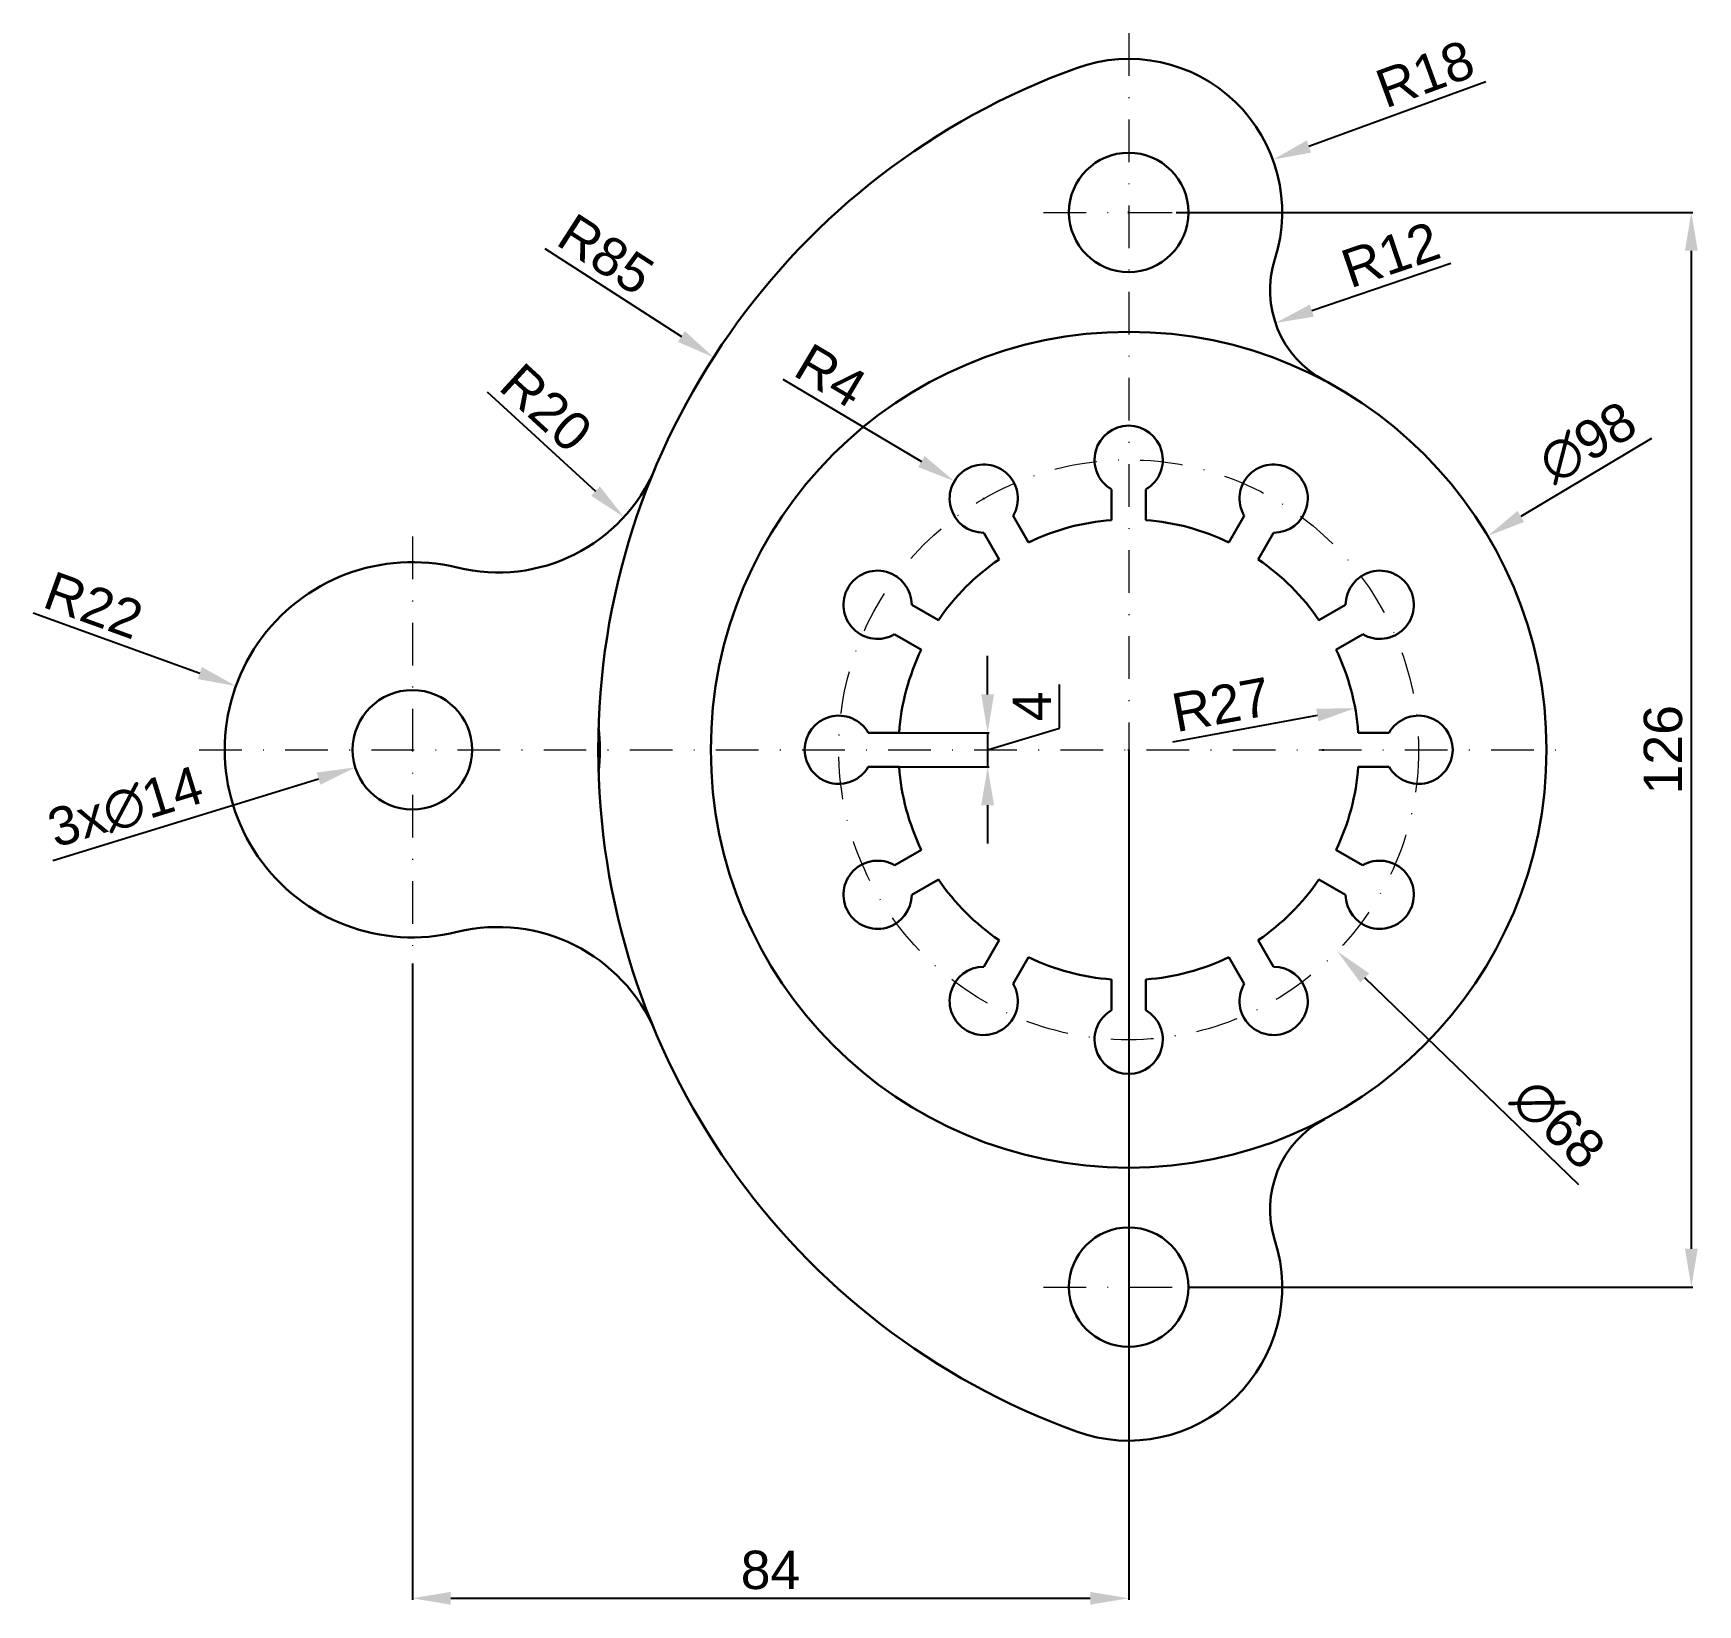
# Model space of a CAD drawing. Header units: inches. Extents: x -128 to 67, y -100 to 84.
import ezdxf

# ---------------------------------------------------------------- set-up
doc = ezdxf.new("R2010")
doc.units = ezdxf.units.IN
doc.header["$LTSCALE"] = 10
doc.header["$MEASUREMENT"] = 0
doc.linetypes.add('DASHDOT', pattern=[1, 0.5, -0.25, 0, -0.25])
doc.layers.add('BLU', color=5, linetype='Continuous', lineweight=30)
doc.layers.add('RED', color=1, linetype='DASHDOT', lineweight=20)
doc.styles.add('4.5', font='arial.ttf')
doc.dimstyles.new('Cote 4.5', dxfattribs={"dimtxt": 4.5, "dimasz": 4.5, "dimexe": 0.18, "dimexo": 0.06, "dimgap": 1, "dimtad": 1, "dimdec": 0, "dimzin": 0, "dimdsep": 46, "dimtxsty": '4.5', "dimcen": 0.09, "dimadec": 0, "dimazin": 0, "dimtfac": 1, "dimtdec": 0, "dimtofl": 0, "dimtmove": 1, "dimatfit": 0, "dimfxl": 1, "dimtolj": 1, "dimtzin": 0, "dimarcsym": 0})

# ---------------------------------------------------------------- blocks, each defined once
blk = doc.blocks.new('*U11')
at = {"layer": 'BLU'}
for points in [[(1.93, 2), (5.54, 2)], [(5.54, -2), (1.93, -2)]]:
    blk.add_lwpolyline(points, dxfattribs=at)
blk.add_arc((-1.54, 0), 4, 30, 330, dxfattribs=at)
blk = doc.blocks.new('*U12')
at = {"layer": 'RED', "color": 0, "linetype": 'ByBlock', "lineweight": -2, "transparency": 16777216}
for p, rotation in [((0, 32.46), 269.9999999999998), ((-16.23, 28.11), 299.9999999999998), ((16.23, 28.11), 239.9999999999999), ((-28.11, 16.23), 329.9999999999999), ((28.11, 16.23), 209.9999999999999), ((32.46, 0), 180), ((-28.11, -16.23), 29.99999999999999), ((28.11, -16.23), 149.9999999999999), ((-16.23, -28.11), 59.99999999999997), ((16.23, -28.11), 119.9999999999999), ((0, -32.46), 89.99999999999999)]:
    blk.add_blockref('*U11', p, dxfattribs=dict(at, rotation=rotation))
blk.add_blockref('*U11', (-32.46, 0), dxfattribs=at)
blk = doc.blocks.new('*D13')
at = {"color": 0, "lineweight": -2, "transparency": 16777216}
for p, q in [((5.56, 63), (66.16, 63)), ((65.98, 58.5), (65.98, -58.5)), ((7.06, -63), (66.16, -63))]:
    blk.add_line(p, q, dxfattribs=at)
at = {"color": 0, "transparency": 16777216}
for points in [[(65.23, 58.5), (66.73, 58.5), (65.98, 63)], [(65.23, -58.5), (66.73, -58.5), (65.98, -63)]]:
    blk.add_solid(points, dxfattribs=at)
at = {"layer": 'Defpoints', "color": 0, "transparency": 16777216}
for p in [(5.5, 63), (7, -63), (65.98, -63)]:
    blk.add_point(p, dxfattribs=at)
at = {"color": 0, "transparency": 16777216, "insert": (62.68, 0), "char_height": 4.5, "attachment_point": 5, "rotation": 90, "style": '4.5'}
blk.add_mtext('\\A1;126', dxfattribs=at)
blk = doc.blocks.new('*D14')
at = {"color": 0, "lineweight": -2, "transparency": 16777216}
for p, q in [((0, -0.06), (0, -99.66)), ((-84, -25.06), (-84, -99.66)), ((-79.5, -99.48), (-4.5, -99.48))]:
    blk.add_line(p, q, dxfattribs=at)
at = {"color": 0, "transparency": 16777216}
for points in [[(-79.5, -98.73), (-79.5, -100.23), (-84, -99.48)], [(-4.5, -98.73), (-4.5, -100.23), (0, -99.48)]]:
    blk.add_solid(points, dxfattribs=at)
at = {"layer": 'Defpoints', "color": 0, "transparency": 16777216}
for p in [(0, 0), (-84, -25), (0, -99.48)]:
    blk.add_point(p, dxfattribs=at)
at = {"color": 0, "transparency": 16777216, "insert": (-42, -96.18), "char_height": 4.5, "attachment_point": 5, "style": '4.5'}
blk.add_mtext('\\A1;84', dxfattribs=at)
blk = doc.blocks.new('*D15')
at = {"color": 0, "lineweight": -2, "transparency": 16777216}
for p, q in [((-84.09, 0), (-83.91, 0)), ((-84, -0.09), (-84, 0.09)), ((-126.15, -13), (-94.99, -3.39))]:
    blk.add_line(p, q, dxfattribs=at)
at = {"color": 0, "transparency": 16777216}
blk.add_solid([(-95.21, -2.67), (-94.77, -4.1), (-90.69, -2.06)], dxfattribs=at)
at = {"layer": 'Defpoints', "color": 0, "transparency": 16777216}
for p in [(-77.31, 2.06), (-90.69, -2.06)]:
    blk.add_point(p, dxfattribs=at)
at = {"color": 0, "transparency": 16777216, "insert": (-117.63, -6.78), "char_height": 4.5, "attachment_point": 5, "rotation": 17.1343, "style": '4.5'}
blk.add_mtext('\\A1;3x∅14', dxfattribs=at)
blk = doc.blocks.new('*D16')
at = {"color": 0, "lineweight": -2, "transparency": 16777216}
for p, q in [((-128.45, 16.04), (-108.93, 8.99)), ((-84.09, 0), (-83.91, 0)), ((-84, -0.09), (-84, 0.09))]:
    blk.add_line(p, q, dxfattribs=at)
at = {"color": 0, "transparency": 16777216}
blk.add_solid([(-108.67, 9.7), (-109.18, 8.29), (-104.69, 7.47)], dxfattribs=at)
at = {"layer": 'Defpoints', "color": 0, "transparency": 16777216}
for p in [(-104.69, 7.47), (-84, 0)]:
    blk.add_point(p, dxfattribs=at)
at = {"color": 0, "transparency": 16777216, "insert": (-121.37, 16.95), "char_height": 4.5, "attachment_point": 5, "rotation": 340.1597, "style": '4.5'}
blk.add_mtext('\\A1;R22', dxfattribs=at)
blk = doc.blocks.new('*D17')
at = {"color": 0, "lineweight": -2, "transparency": 16777216}
for p, q in [((41.89, 78.31), (21.13, 70.72)), ((-0.09, 63), (0.09, 63)), ((0, 62.91), (0, 63.09))]:
    blk.add_line(p, q, dxfattribs=at)
at = {"color": 0, "transparency": 16777216}
blk.add_solid([(20.88, 71.43), (21.39, 70.02), (16.91, 69.18)], dxfattribs=at)
at = {"layer": 'Defpoints', "color": 0, "transparency": 16777216}
for p in [(16.91, 69.18), (0, 63)]:
    blk.add_point(p, dxfattribs=at)
at = {"color": 0, "transparency": 16777216, "insert": (34.76, 79.22), "char_height": 4.5, "attachment_point": 5, "rotation": 20.0776, "style": '4.5'}
blk.add_mtext('\\A1;R18', dxfattribs=at)
blk = doc.blocks.new('*D18')
at = {"color": 0, "lineweight": -2, "transparency": 16777216}
blk.add_line((37.78, 57), (21.48, 51.48), dxfattribs=at)
at = {"color": 0, "transparency": 16777216}
blk.add_solid([(21.24, 52.19), (21.72, 50.77), (17.22, 50.04)], dxfattribs=at)
at = {"layer": 'Defpoints', "color": 0, "transparency": 16777216}
for p in [(28.58, 53.89), (17.22, 50.04)]:
    blk.add_point(p, dxfattribs=at)
at = {"color": 0, "transparency": 16777216, "insert": (30.71, 58.05), "char_height": 4.5, "attachment_point": 5, "rotation": 18.7138, "style": '4.5'}
blk.add_mtext('\\A1;R12', dxfattribs=at)
blk = doc.blocks.new('*D19')
at = {"color": 0, "lineweight": -2, "transparency": 16777216}
for p, q in [((61.32, 36.49), (45.98, 27.36)), ((-0.09, 0), (0.09, 0)), ((0, -0.09), (0, 0.09))]:
    blk.add_line(p, q, dxfattribs=at)
at = {"color": 0, "transparency": 16777216}
blk.add_solid([(45.59, 28), (46.36, 26.71), (42.11, 25.06)], dxfattribs=at)
at = {"layer": 'Defpoints', "color": 0, "transparency": 16777216}
for p in [(42.11, 25.06), (-42.11, -25.06)]:
    blk.add_point(p, dxfattribs=at)
at = {"color": 0, "transparency": 16777216, "insert": (53.83, 36.02), "char_height": 4.5, "attachment_point": 5, "rotation": 30.7555, "style": '4.5'}
blk.add_mtext('\\A1;∅98', dxfattribs=at)
blk = doc.blocks.new('*D20')
at = {"color": 0, "lineweight": -2, "transparency": 16777216}
for p, q in [((-0.09, 0), (0.09, 0)), ((0, -0.09), (0, 0.09)), ((52.77, -50.99), (27.69, -26.75))]:
    blk.add_line(p, q, dxfattribs=at)
at = {"color": 0, "transparency": 16777216}
blk.add_solid([(28.21, -26.21), (27.17, -27.29), (24.45, -23.62)], dxfattribs=at)
at = {"layer": 'Defpoints', "color": 0, "transparency": 16777216}
for p in [(-24.45, 23.62), (24.45, -23.62)]:
    blk.add_point(p, dxfattribs=at)
at = {"color": 0, "transparency": 16777216, "insert": (50.35, -43.89), "char_height": 4.5, "attachment_point": 5, "rotation": 315.9867, "style": '4.5'}
blk.add_mtext('\\A1;∅68', dxfattribs=at)
blk = doc.blocks.new('*D21')
at = {"color": 0, "lineweight": -2, "transparency": 16777216}
for p, q in [((-40.56, 43.44), (-24.31, 33.79)), ((-17.09, 29.44), (-16.91, 29.44)), ((-17, 29.35), (-17, 29.53))]:
    blk.add_line(p, q, dxfattribs=at)
at = {"color": 0, "transparency": 16777216}
blk.add_solid([(-23.92, 34.43), (-24.69, 33.14), (-20.44, 31.49)], dxfattribs=at)
at = {"layer": 'Defpoints', "color": 0, "transparency": 16777216}
for p in [(-20.44, 31.49), (-17, 29.44)]:
    blk.add_point(p, dxfattribs=at)
at = {"color": 0, "transparency": 16777216, "insert": (-34.93, 43.87), "char_height": 4.5, "attachment_point": 5, "rotation": 329.2873, "style": '4.5'}
blk.add_mtext('\\A1;R4', dxfattribs=at)
blk = doc.blocks.new('*D22')
at = {"color": 0, "lineweight": -2, "transparency": 16777216}
blk.add_line((-75.24, 41.95), (-62.51, 30.32), dxfattribs=at)
at = {"color": 0, "transparency": 16777216}
blk.add_solid([(-62.01, 30.88), (-63.02, 29.77), (-59.19, 27.29)], dxfattribs=at)
at = {"layer": 'Defpoints', "color": 0, "transparency": 16777216}
for p in [(-73.95, 40.78), (-59.19, 27.29)]:
    blk.add_point(p, dxfattribs=at)
at = {"color": 0, "transparency": 16777216, "insert": (-68.31, 40.09), "char_height": 4.5, "attachment_point": 5, "rotation": 317.5659, "style": '4.5'}
blk.add_mtext('\\A1;R20', dxfattribs=at)
blk = doc.blocks.new('*D23')
at = {"color": 0, "lineweight": -2, "transparency": 16777216}
for p, q in [((-68.46, 58.76), (-52.45, 48.45)), ((22.71, 0), (22.89, 0)), ((22.8, -0.09), (22.8, 0.09))]:
    blk.add_line(p, q, dxfattribs=at)
at = {"color": 0, "transparency": 16777216}
blk.add_solid([(-52.04, 49.08), (-52.86, 47.82), (-48.67, 46.01)], dxfattribs=at)
at = {"layer": 'Defpoints', "color": 0, "transparency": 16777216}
for p in [(-48.67, 46.01), (22.8, 0)]:
    blk.add_point(p, dxfattribs=at)
at = {"color": 0, "transparency": 16777216, "insert": (-61.3, 58.07), "char_height": 4.5, "attachment_point": 5, "rotation": 327.2262, "style": '4.5'}
blk.add_mtext('\\A1;R85', dxfattribs=at)
blk = doc.blocks.new('*D24')
at = {"color": 0, "lineweight": -2, "transparency": 16777216}
for p, q in [((-16.54, 6.5), (-16.54, 11)), ((-8.11, 2.53), (-8.11, 7.64)), ((-28.67, 2), (-16.36, 2)), ((-16.54, 0), (-8.11, 2.53)), ((-16.54, 2), (-16.54, -2)), ((-28.67, -2), (-16.36, -2)), ((-16.54, -6.5), (-16.54, -11))]:
    blk.add_line(p, q, dxfattribs=at)
at = {"color": 0, "transparency": 16777216}
for points in [[(-17.29, 6.5), (-15.79, 6.5), (-16.54, 2)], [(-17.29, -6.5), (-15.79, -6.5), (-16.54, -2)]]:
    blk.add_solid(points, dxfattribs=at)
at = {"layer": 'Defpoints', "color": 0, "transparency": 16777216}
for p in [(-28.73, 2), (-28.73, -2), (-16.54, -2)]:
    blk.add_point(p, dxfattribs=at)
at = {"color": 0, "transparency": 16777216, "insert": (-11.36, 5.09), "char_height": 4.5, "attachment_point": 5, "rotation": 90, "style": '4.5'}
blk.add_mtext('\\A1;4', dxfattribs=at)
blk = doc.blocks.new('*D25')
at = {"color": 0, "lineweight": -2, "transparency": 16777216}
blk.add_line((5.16, 0.95), (22.13, 4.07), dxfattribs=at)
at = {"color": 0, "transparency": 16777216}
blk.add_solid([(21.99, 4.81), (22.26, 3.33), (26.55, 4.88)], dxfattribs=at)
at = {"layer": 'Defpoints', "color": 0, "transparency": 16777216}
for p in [(26.55, 4.88), (0, 0)]:
    blk.add_point(p, dxfattribs=at)
at = {"color": 0, "transparency": 16777216, "insert": (10.84, 5.31), "char_height": 4.5, "attachment_point": 5, "rotation": 10.4202, "style": '4.5'}
blk.add_mtext('\\A1;R27', dxfattribs=at)

msp = doc.modelspace()

# ---------------------------------------------------------------- linework, layer by layer
at = {"layer": 'BLU'}
for centre, radius in [((0, 63), 7), ((0, 0), 49), ((-84, 0), 7), ((0, -63), 7)]:
    msp.add_circle(centre, radius, dxfattribs=at)
for centre, radius, start, end in [((0, 63), 18, 342.3198, 109.8983), ((22.8, 0), 85, 109.8983, 250.1017), ((28.58, 53.89), 12, 162.3198, 242.0582), ((-73.95, 40.78), 20, 256.1606, 337.1458), ((0, 0), 27, 94.248, 115.752), ((0, 0), 27, 64.248, 85.752), ((-84, 0), 22, 76.1606, 283.8394), ((0, 0), 27, 124.248, 145.752), ((0, 0), 27, 34.248, 55.752), ((0, 0), 27, 154.248, 175.752), ((0, 0), 27, 4.248, 25.752), ((-84, 0), 22, 353.1684, 6.8316), ((0, 0), 27, 184.248, 205.752), ((0, 0), 27, 334.248, 355.752), ((0, 0), 27, 214.248, 235.752), ((0, 0), 27, 304.248, 325.752), ((-73.95, -40.78), 20, 22.8542, 103.8394), ((0, 0), 27, 244.248, 265.752), ((0, 0), 27, 274.248, 295.752), ((28.58, -53.89), 12, 117.9418, 197.6802), ((0, -63), 18, 250.1017, 17.6802)]:
    msp.add_arc(centre, radius, start, end, dxfattribs=at)
at = {"layer": 'RED'}
for p, q in [((0, 84), (0, -84)), ((-10, 63), (21, 63)), ((-84, 25), (-84, -25)), ((-109, 0), (52, 0)), ((-10, -63), (21, -63))]:
    msp.add_line(p, q, dxfattribs=at)
msp.add_circle((0, 0), 34, dxfattribs=at)

# ---------------------------------------------------------------- block references
msp.add_blockref('*U12', (0, 0), dxfattribs=at)

# ---------------------------------------------------------------- dimensions: what is measured, and where the dimension line sits
for center, mpoint, picture, middle in [((0, 63), (16.91, 69.18), '*D17', (35.89, 76.12)), ((22.8, 0), (-48.67, 46.01), '*D23', (-63.09, 55.3)), ((28.58, 53.89), (17.22, 50.04), '*D18', (31.76, 54.96)), ((-17, 29.44), (-20.44, 31.49), '*D21', (-36.59, 41.08)), ((-73.95, 40.78), (-59.19, 27.29), '*D22', (-70.54, 37.66)), ((-84, 0), (-104.69, 7.47), '*D16', (-122.47, 13.88)), ((0, 0), (26.55, 4.88), '*D25', (11.43, 2.1))]:
    dim = msp.add_radius_dim(center=center, mpoint=mpoint, dimstyle='Cote 4.5')
    dim.commit()
    dim.dimension.update_dxf_attribs({"geometry": picture, "text_midpoint": middle, "dimtype": 164})
for base, p1, p2, picture, middle in [((65.98, -63), (5.5, 63), (7, -63), '*D13', (62.68, 0)), ((-16.54, -2), (-28.73, 2), (-28.73, -2), '*D24', (-11.36, 3.53))]:
    dim = msp.add_linear_dim(base=base, p1=p1, p2=p2, angle=90, dimstyle='Cote 4.5')
    dim.commit()
    dim.dimension.update_dxf_attribs({"geometry": picture, "text_midpoint": middle})
dim = msp.add_diameter_dim_2p(p1=(-42.11, -25.06), p2=(42.11, 25.06), dimstyle='Cote 4.5')
dim.commit()
dim.dimension.update_dxf_attribs({"geometry": '*D19', "text_midpoint": (53.83, 36.02)})
dim = msp.add_diameter_dim_2p(p1=(-24.45, 23.62), p2=(24.45, -23.62), dimstyle='Cote 4.5')
dim.commit()
dim.dimension.update_dxf_attribs({"geometry": '*D20', "text_midpoint": (47.97, -46.35), "dimtype": 163})
dim = msp.add_diameter_dim_2p(p1=(-77.31, 2.06), p2=(-90.69, -2.06), text='3x<>', dimstyle='Cote 4.5')
dim.commit()
dim.dimension.update_dxf_attribs({"geometry": '*D15', "text_midpoint": (-116.62, -10.06), "dimtype": 163})
dim = msp.add_linear_dim(base=(0, -99.48), p1=(-84, -25), p2=(0, 0), dimstyle='Cote 4.5')
dim.commit()
dim.dimension.update_dxf_attribs({"geometry": '*D14', "text_midpoint": (-42, -96.18)})

doc.saveas('drawing.dxf')
